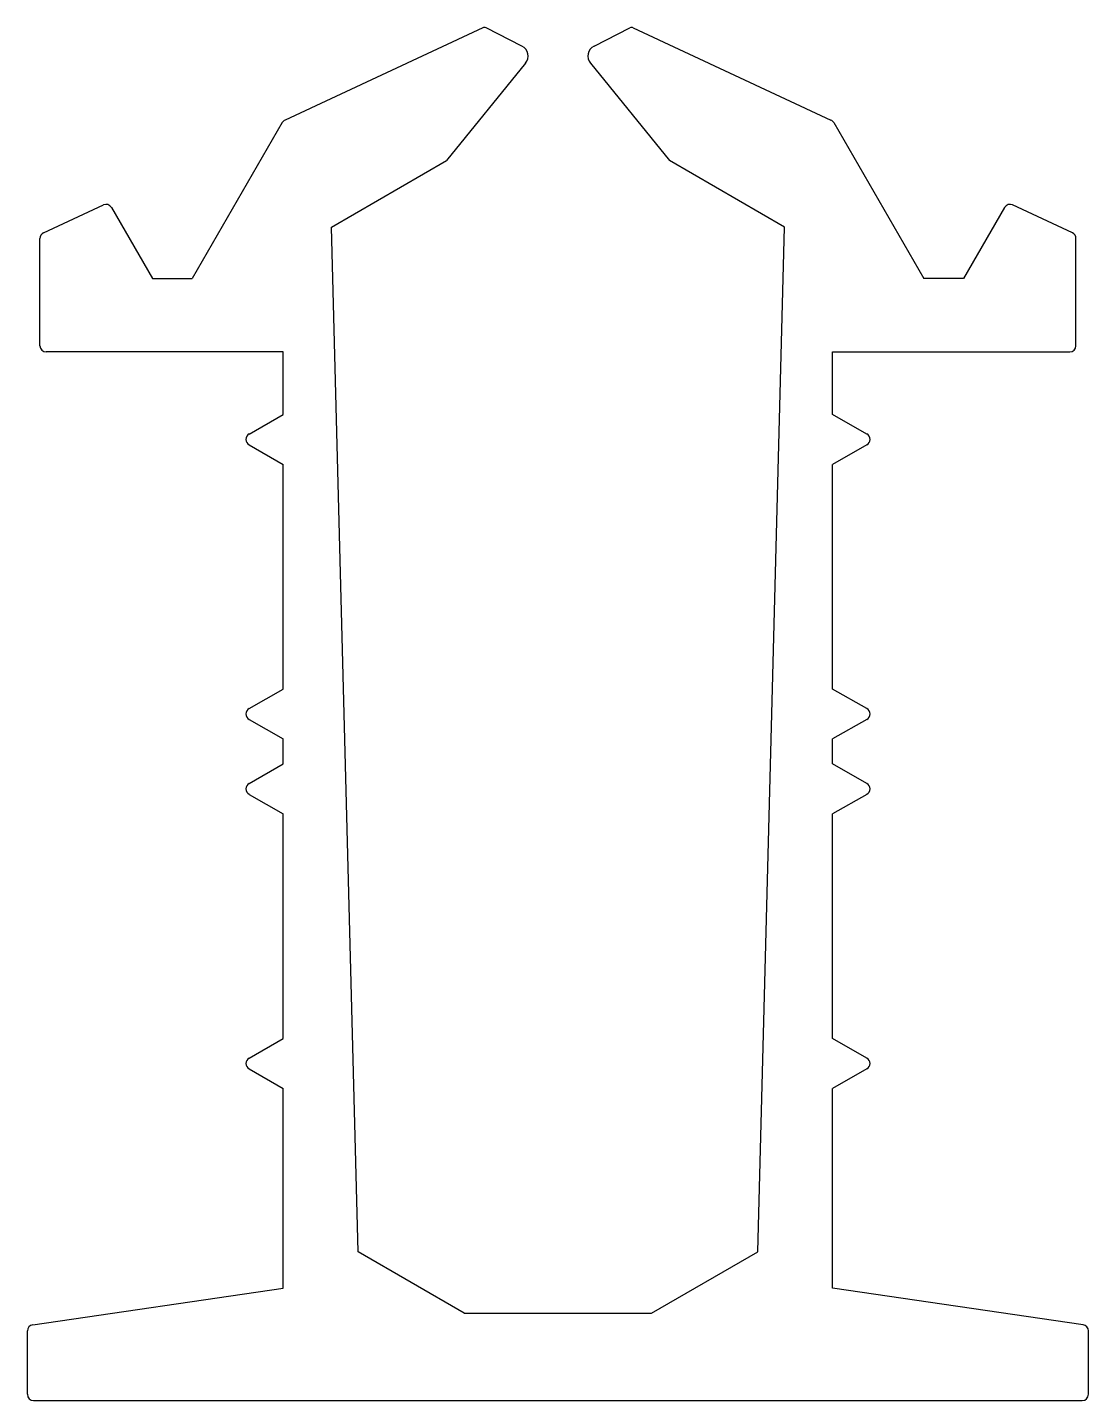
# Model space of a CAD drawing. Extents: x 2510 to 2595, y 1622 to 1732.
import ezdxf

# ---------------------------------------------------------------- set-up
doc = ezdxf.new("R2010")
doc.units = 0
doc.layers.get('0').update_dxf_attribs({"linetype": 'CONTINUOUS'})

msp = doc.modelspace()

# ---------------------------------------------------------------- linework, layer by layer
at = {"linetype": 'CONTINUOUS'}
for p, q in [((2546.95, 1732.26), (2531.11, 1724.87)), ((2550.08, 1730.79), (2547.21, 1732.26)), ((2555.86, 1730.79), (2558.74, 1732.26)), ((2559, 1732.26), (2574.84, 1724.87)), ((2550.37, 1729.43), (2544.05, 1721.62)), ((2555.57, 1729.43), (2561.9, 1721.62)), ((2530.89, 1724.67), (2523.68, 1712.19)), ((2575.06, 1724.67), (2582.27, 1712.19)), ((2534.82, 1716.29), (2544.05, 1721.62)), ((2571.12, 1716.29), (2561.9, 1721.62)), ((2511.76, 1715.83), (2516.56, 1718.07)), ((2517.2, 1717.87), (2520.48, 1712.19)), ((2588.75, 1717.87), (2585.47, 1712.19)), ((2594.19, 1715.83), (2589.39, 1718.07)), ((2536.97, 1634.2), (2534.82, 1716.29)), ((2568.97, 1634.2), (2571.12, 1716.29)), ((2511.47, 1706.79), (2511.47, 1715.38)), ((2594.47, 1706.79), (2594.47, 1715.38)), ((2520.48, 1712.19), (2523.68, 1712.19)), ((2585.47, 1712.19), (2582.27, 1712.19)), ((2530.97, 1706.29), (2511.97, 1706.29)), ((2530.97, 1701.29), (2530.97, 1706.29)), ((2574.97, 1701.29), (2574.97, 1706.29)), ((2574.97, 1706.29), (2593.97, 1706.29)), ((2528.23, 1699.72), (2530.97, 1701.29)), ((2577.72, 1699.72), (2574.97, 1701.29)), ((2528.23, 1698.85), (2530.97, 1697.29)), ((2577.72, 1698.85), (2574.97, 1697.29)), ((2530.97, 1679.29), (2530.97, 1697.29)), ((2574.97, 1679.29), (2574.97, 1697.29)), ((2528.23, 1677.72), (2530.97, 1679.29)), ((2577.72, 1677.72), (2574.97, 1679.29)), ((2528.23, 1676.85), (2530.97, 1675.29)), ((2577.72, 1676.85), (2574.97, 1675.29)), ((2530.97, 1673.29), (2530.97, 1675.29)), ((2574.97, 1673.29), (2574.97, 1675.29)), ((2528.23, 1671.72), (2530.97, 1673.29)), ((2577.72, 1671.72), (2574.97, 1673.29)), ((2528.23, 1670.85), (2530.97, 1669.29)), ((2577.72, 1670.85), (2574.97, 1669.29)), ((2530.97, 1651.29), (2530.97, 1669.29)), ((2574.97, 1651.29), (2574.97, 1669.29)), ((2528.23, 1649.72), (2530.97, 1651.29)), ((2577.72, 1649.72), (2574.97, 1651.29)), ((2528.23, 1648.85), (2530.97, 1647.29)), ((2577.72, 1648.85), (2574.97, 1647.29)), ((2530.97, 1631.29), (2530.97, 1647.29)), ((2574.97, 1631.29), (2574.97, 1647.29)), ((2545.47, 1629.29), (2536.97, 1634.2)), ((2560.47, 1629.29), (2568.97, 1634.2)), ((2510.9, 1628.35), (2530.97, 1631.29)), ((2595.05, 1628.35), (2574.97, 1631.29)), ((2545.47, 1629.29), (2560.47, 1629.29)), ((2510.47, 1622.79), (2510.47, 1627.86)), ((2595.47, 1622.79), (2595.47, 1627.86)), ((2510.97, 1622.29), (2594.97, 1622.29))]:
    msp.add_line(p, q, dxfattribs=at)
for centre, radius, start, end in [((2547.08, 1731.99), 0.3, 63, 115), ((2558.87, 1731.99), 0.3, 65, 117), ((2549.68, 1729.99), 0.9, 321, 63), ((2556.27, 1729.99), 0.9, 117, 219), ((2531.32, 1724.42), 0.5, 115, 150), ((2574.63, 1724.42), 0.5, 30, 65), ((2516.77, 1717.62), 0.5, 30, 115), ((2589.18, 1717.62), 0.5, 65, 150), ((2511.97, 1715.38), 0.5, 115, 180), ((2593.97, 1715.38), 0.5, 360, 65), ((2511.97, 1706.79), 0.5, 180, 270), ((2593.97, 1706.79), 0.5, 270, 0), ((2528.47, 1699.29), 0.5, 119.6749, 240.3251), ((2577.47, 1699.29), 0.5, 299.6749, 60.3251), ((2528.47, 1677.29), 0.5, 119.6749, 240.3251), ((2577.47, 1677.29), 0.5, 299.6749, 60.3251), ((2528.47, 1671.29), 0.5, 119.6749, 240.3251), ((2577.47, 1671.29), 0.5, 299.6749, 60.3251), ((2528.47, 1649.29), 0.5, 119.6749, 240.3251), ((2577.47, 1649.29), 0.5, 299.6749, 60.3251), ((2510.97, 1627.86), 0.5, 98.3257, 180), ((2594.97, 1627.86), 0.5, 360, 81.6743), ((2510.97, 1622.79), 0.5, 180, 270), ((2594.97, 1622.79), 0.5, 270, 0)]:
    msp.add_arc(centre, radius, start, end, dxfattribs=at)

doc.saveas('drawing.dxf')
